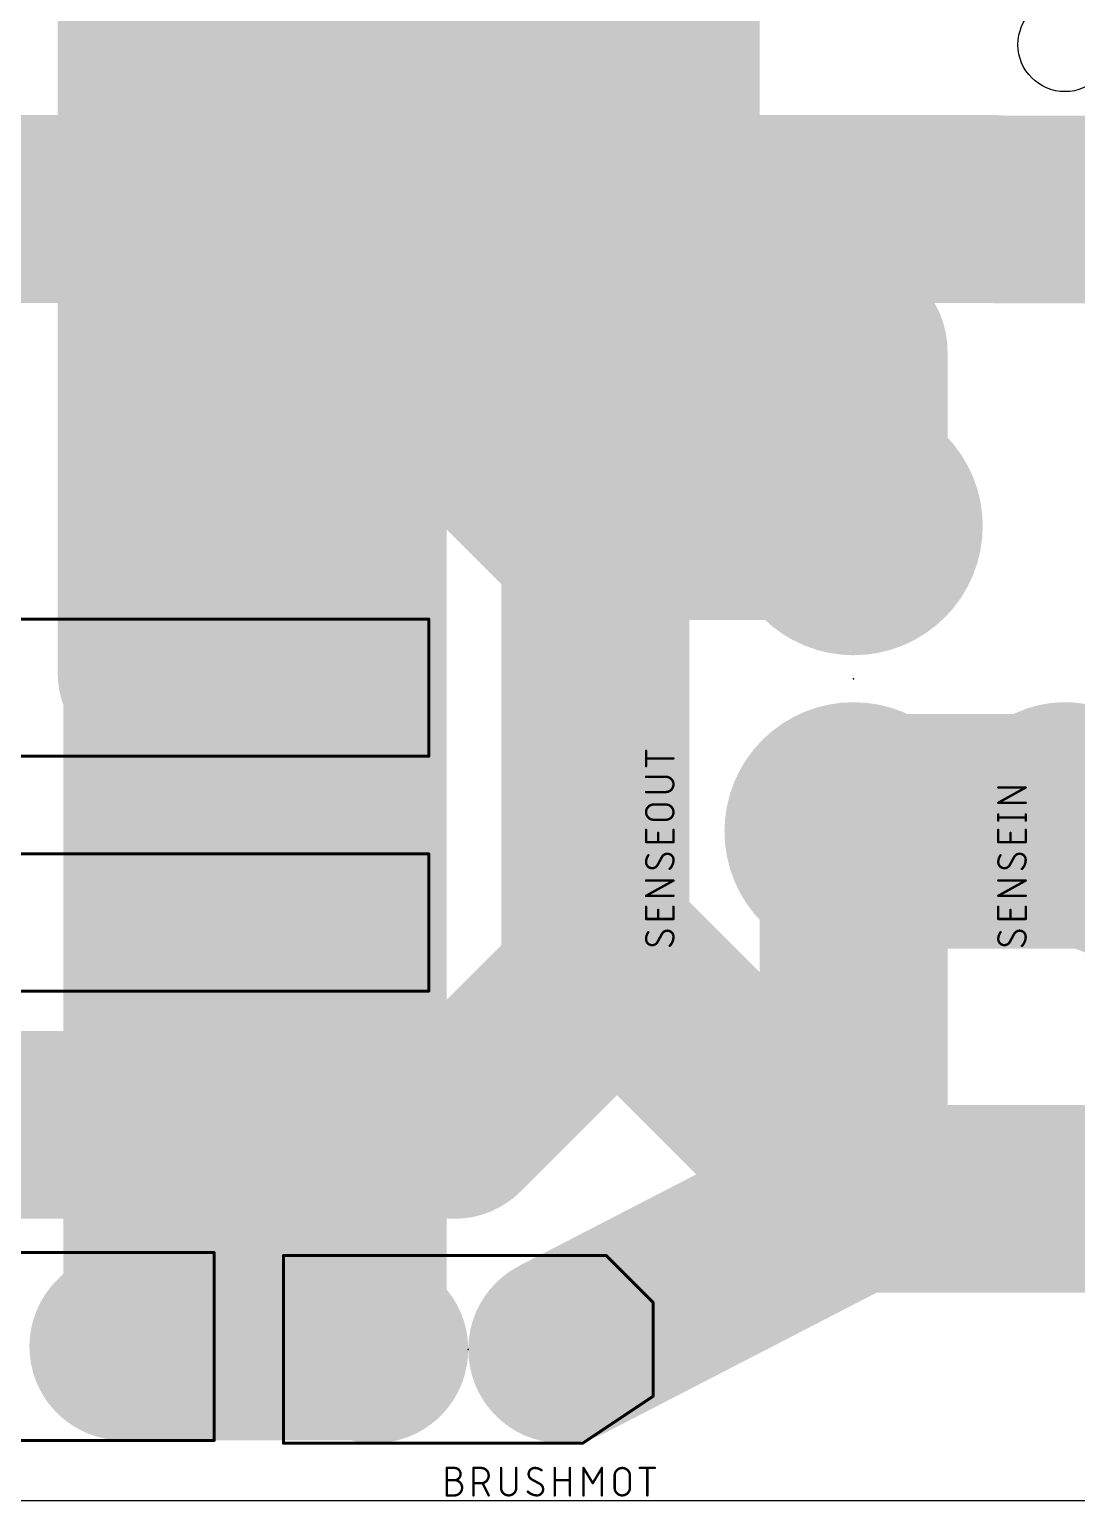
# Model space of a CAD drawing. Extents: x 0 to 150, y 0 to 100.
# Drawn here: x 40.9 to 85.5, y 0 to 62.6 of the extents above; entities that cross this region are included whole.
import ezdxf

# ---------------------------------------------------------------- set-up
doc = ezdxf.new("R2010")
doc.units = 0
for name, color, linetype in [('1', 22, 'CONTINUOUS'), ('16', 175, 'CONTINUOUS'), ('17', 82, 'CONTINUOUS'), ('18', 82, 'CONTINUOUS'), ('20', 30, 'CONTINUOUS'), ('21', 253, 'CONTINUOUS'), ('23', 7, 'CONTINUOUS')]:
    doc.layers.add(name, color=color, linetype=linetype)

# ---------------------------------------------------------------- blocks, each defined once
blk = doc.blocks.new('ROUNDP')
at = {"const_width": 0.5}
blk.add_lwpolyline([(0, -0.25, 1), (0, 0.25, 1), (0, -0.25)], format="xyb", dxfattribs=at)
blk = doc.blocks.new('RECT')
blk.add_solid([(-0.5, -0.5), (0.5, -0.5), (-0.5, 0.5), (0.5, 0.5)])
blk = doc.blocks.new('ROUNDV')
at = {"const_width": 0.5}
blk.add_lwpolyline([(0, -0.25, 1), (0, 0.25, 1), (0, -0.25)], format="xyb", dxfattribs=at)

msp = doc.modelspace()

# ---------------------------------------------------------------- linework, layer by layer
at = {"layer": '1', "const_width": 8}
for points in [[(68, 90.45), (68, 55)], [(68, 55), (31, 55)], [(68, 55), (65, 52)], [(68, 55), (82.0779, 55)], [(82.0779, 55), (82.0939, 54.984)], [(82.0939, 54.984), (106.984, 54.984)], [(65, 52), (65, 23.85)], [(65, 23.85), (76, 12.85)], [(65, 23.85), (65, 22)], [(65, 22), (59, 16)], [(59, 16), (33, 16)]]:
    msp.add_lwpolyline(points, dxfattribs=at)
at = {"layer": '1', "const_width": 4}
for points in [[(68, 57, 1), (68, 53)], [(69.4142, 53.5858, 1), (66.5858, 56.4142)], [(68, 53, 1), (68, 57)], [(83.4921, 56.4142, 1), (80.6637, 53.5858)], [(82.0939, 56.984, 1), (82.0939, 52.984)], [(82.0779, 53, 1), (82.0779, 57)], [(80.6797, 53.5698, 1), (83.5081, 56.3982)], [(66, 55, 1), (70, 55)], [(67, 52, 1), (63, 52)], [(63.5858, 53.4142, 1), (66.4142, 50.5858)], [(66.4142, 25.2642, 1), (63.5858, 22.4358)], [(67, 23.85, 1), (63, 23.85)], [(63, 23.85, 1), (67, 23.85)], [(66.4142, 20.5858, 1), (63.5858, 23.4142)], [(63, 22, 1), (67, 22)], [(59, 14, 1), (59, 18)], [(57.5858, 17.4142, 1), (60.4142, 14.5858)], [(74.5858, 11.4358, 1), (77.4142, 14.2642)]]:
    msp.add_lwpolyline(points, format="xyb", dxfattribs=at)
at = {"layer": '16'}
for points, const_width in [([(51, 38.94), (51, 79)], 8), ([(46.35, 35.29), (46.35, 70.29)], 8.5), ([(54.675, 70.29), (54.675, 51)], 8), ([(76, 48.965), (54.675, 70.29)], 8), ([(74.5, 41.5), (56, 60)], 8), ([(54.675, 51), (54.675, 35.29)], 8), ([(64.175, 41.5), (54.675, 51)], 8), ([(76, 41.5), (76, 48.965)], 8), ([(76, 41.5), (64.175, 41.5)], 8), ([(76, 41.5), (74.5, 41.5)], 8), ([(46.35, 35.29), (51, 38.94)], 8), ([(51, 38.94), (51, 12)], 8), ([(46.35, 35.29), (54.675, 35.29)], 8), ([(46.35, 25.29), (46.35, 35.29)], 8), ([(54.675, 35.29), (54.675, 25.29)], 8), ([(94.56, 25.44), (85, 29)], 10), ([(76, 28.5), (91, 28.5)], 10), ([(76, 12.85), (76, 28.5)], 8), ([(54.675, 25.29), (46.35, 25.29)], 8), ([(46.35, 25.29), (46.35, 8.01)], 8), ([(54.675, 25.29), (54.675, 7.355)], 8), ([(63.59, 6.44), (76, 12.85)], 8), ([(76, 12.85), (92.06, 12.85)], 8), ([(51, 12), (52, 11)], 8), ([(46.35, 8.01), (44.9, 6.56)], 8), ([(54.675, 7.355), (55.59, 6.44)], 8), ([(44.9, 6.56), (55.47, 6.56)], 8), ([(55.47, 6.56), (55.59, 6.44)], 8)]:
    msp.add_lwpolyline(points, dxfattribs=dict(at, const_width=const_width))
for points, const_width in [([(57.4142, 61.4142, 1), (54.5858, 58.5858)], 4), ([(56.675, 51, 1), (52.675, 51)], 4), ([(56.0892, 52.4142, 1), (53.2608, 49.5858)], 4), ([(52.675, 51, 1), (56.675, 51)], 4), ([(78, 48.965, 1), (74, 48.965)], 4), ([(74.5858, 47.5508, 1), (77.4142, 50.3792)], 4), ([(64.175, 43.5, 1), (64.175, 39.5)], 4), ([(74.5, 43.5, 1), (74.5, 39.5)], 4), ([(76, 39.5, 1), (76, 43.5)], 4), ([(76, 39.5, 1), (76, 43.5)], 4), ([(62.7608, 40.0858, 1), (65.5892, 42.9142)], 4), ([(73.0858, 40.0858, 1), (75.9142, 42.9142)], 4), ([(74, 41.5, 1), (78, 41.5)], 4), ([(53, 38.94, 1), (49, 38.94)], 4), ([(52.2349, 37.3668, 1), (49.7651, 40.5132)], 4), ([(49, 38.94, 1), (53, 38.94)], 4), ([(46.35, 37.29, 1), (46.35, 33.29)], 4), ([(48.35, 35.29, 1), (44.35, 35.29)], 4), ([(45.1151, 36.8632, 1), (47.5849, 33.7168)], 4), ([(56.675, 35.29, 1), (52.675, 35.29)], 4), ([(54.675, 33.29, 1), (54.675, 37.29)], 4), ([(44.225, 35.29, 1), (48.475, 35.29)], 4.25), ([(52.675, 35.29, 1), (56.675, 35.29)], 4), ([(85.8724, 31.3428, 1), (84.1276, 26.6572)], 5), ([(76, 31, 1), (76, 26)], 5), ([(78, 28.5, 1), (74, 28.5)], 4), ([(46.35, 27.29, 1), (46.35, 23.29)], 4), ([(48.35, 25.29, 1), (44.35, 25.29)], 4), ([(56.675, 25.29, 1), (52.675, 25.29)], 4), ([(54.675, 23.29, 1), (54.675, 27.29)], 4), ([(44.35, 25.29, 1), (48.35, 25.29)], 4), ([(52.675, 25.29, 1), (56.675, 25.29)], 4), ([(76, 14.85, 1), (76, 10.85)], 4), ([(76.9178, 11.073, 1), (75.0822, 14.627)], 4), ([(52.4142, 13.4142, 1), (49.5858, 10.5858)], 4), ([(50.5858, 9.5858, 1), (53.4142, 12.4142)], 4), ([(74, 12.85, 1), (78, 12.85)], 4), ([(49, 12, 1), (53, 12)], 4), ([(47.7642, 6.5958, 1), (44.9358, 9.4242)], 4), ([(56.0892, 8.7692, 1), (53.2608, 5.9408)], 4), ([(44.9, 8.56, 1), (44.9, 4.56)], 4), ([(56.8842, 7.9742, 1), (54.0558, 5.1458)], 4), ([(55.47, 4.56, 1), (55.47, 8.56)], 4), ([(62.6722, 8.217, 1), (64.5078, 4.663)], 4), ([(43.4858, 7.9742, 1), (46.3142, 5.1458)], 4), ([(44.35, 8.01, 1), (48.35, 8.01)], 4), ([(54.1758, 5.0258, 1), (57.0042, 7.8542)], 4), ([(54.1758, 5.0258, 1), (57.0042, 7.8542)], 4), ([(52.675, 7.355, 1), (56.675, 7.355)], 4)]:
    msp.add_lwpolyline(points, format="xyb", dxfattribs=dict(at, const_width=const_width))
at = {"layer": '20'}
msp.add_line((0, 0), (150, 0), dxfattribs=at)
msp.add_circle((85, 62), 2, dxfattribs=at)
at = {"layer": '21'}
for points, const_width in [([(22.095, 37.54), (57.905, 37.54)], 0.127), ([(57.907, 37.539), (57.907, 31.699)], 0.127), ([(67.1608, 31.2789), (67.1608, 31.928)], 0.1016), ([(22.095, 31.698), (57.905, 31.698)], 0.127), ([(68.3292, 31.6034), (67.1608, 31.6034)], 0.1016), ([(68.0046, 30.8231), (67.1608, 30.8231)], 0.1016), ([(67.1608, 30.174), (68.0046, 30.174)], 0.1016), ([(82.1608, 29.7168), (83.3292, 30.3659)], 0.1016), ([(83.3292, 30.3659), (82.1608, 30.3659)], 0.1016), ([(67.4854, 29.642), (68.0046, 29.642)], 0.1016), ([(83.3292, 29.7168), (82.1608, 29.7168)], 0.1016), ([(68.0046, 28.9929), (67.4854, 28.9929)], 0.1016), ([(82.1608, 28.959), (82.1608, 29.2187)], 0.1016), ([(82.1608, 29.0888), (83.3292, 29.0888)], 0.1016), ([(83.3292, 28.959), (83.3292, 29.2187)], 0.1016), ([(67.1608, 28.0427), (67.1608, 28.5619)], 0.1016), ([(67.6801, 28.0427), (67.6801, 28.4321)], 0.1016), ([(68.3292, 28.5619), (68.3292, 28.0427)], 0.1016), ([(82.1608, 28.0427), (82.1608, 28.5619)], 0.1016), ([(82.6801, 28.0427), (82.6801, 28.4321)], 0.1016), ([(83.3292, 28.5619), (83.3292, 28.0427)], 0.1016), ([(22.095, 27.54), (57.905, 27.54)], 0.127), ([(57.907, 27.539), (57.907, 21.699)], 0.127), ([(68.3292, 28.0427), (67.1608, 28.0427)], 0.1016), ([(83.3292, 28.0427), (82.1608, 28.0427)], 0.1016), ([(67.8424, 27.4167), (67.6476, 27.0597)], 0.1016), ([(82.8424, 27.4167), (82.6476, 27.0597)], 0.1016), ([(67.1608, 25.7544), (68.3292, 26.4035)], 0.1016), ([(68.3292, 26.4035), (67.1608, 26.4035)], 0.1016), ([(82.1608, 25.7544), (83.3292, 26.4035)], 0.1016), ([(83.3292, 26.4035), (82.1608, 26.4035)], 0.1016), ([(68.3292, 25.7544), (67.1608, 25.7544)], 0.1016), ([(83.3292, 25.7544), (82.1608, 25.7544)], 0.1016), ([(67.1608, 24.7661), (67.1608, 25.2853)], 0.1016), ([(67.6801, 24.7661), (67.6801, 25.1555)], 0.1016), ([(68.3292, 25.2853), (68.3292, 24.7661)], 0.1016), ([(82.1608, 24.7661), (82.1608, 25.2853)], 0.1016), ([(82.6801, 24.7661), (82.6801, 25.1555)], 0.1016), ([(83.3292, 25.2853), (83.3292, 24.7661)], 0.1016), ([(68.3292, 24.7661), (67.1608, 24.7661)], 0.1016), ([(83.3292, 24.7661), (82.1608, 24.7661)], 0.1016), ([(67.8424, 24.1401), (67.6476, 23.7831)], 0.1016), ([(82.8424, 24.1401), (82.6476, 23.7831)], 0.1016), ([(22.095, 21.698), (57.905, 21.698)], 0.127), ([(36.0325, 10.56), (48.7675, 10.56)], 0.127), ([(48.7675, 10.56), (48.7675, 2.56)], 0.127), ([(51.7225, 2.44), (51.7225, 10.44)], 0.127), ([(65.4575, 10.44), (51.7225, 10.44)], 0.127), ([(65.4575, 10.44), (67.4575, 8.44)], 0.127), ([(67.4575, 8.44), (67.4575, 4.44)], 0.127), ([(64.4575, 2.44), (67.4575, 4.44)], 0.127), ([(35.0325, 2.56), (48.7675, 2.56)], 0.127), ([(64.4575, 2.44), (51.7225, 2.44)], 0.127), ([(58.6774, 0.2208), (58.6774, 1.3892)], 0.1016), ([(58.6774, 1.3892), (59.002, 1.3892)], 0.1016), ([(59.8109, 0.2208), (59.8109, 1.3892)], 0.1016), ([(59.8109, 1.3892), (60.1354, 1.3892)], 0.1016), ([(60.9846, 1.3892), (60.9846, 0.5454)], 0.1016), ([(61.6337, 0.5454), (61.6337, 1.3892)], 0.1016), ([(63.2706, 0.2208), (63.2706, 1.3892)], 0.1016), ([(63.9197, 1.3892), (63.9197, 0.2208)], 0.1016), ([(64.5011, 0.2208), (64.5011, 1.3892)], 0.1016), ([(64.5011, 1.3892), (64.8906, 0.7401)], 0.1016), ([(64.8906, 0.7401), (65.28, 1.3892)], 0.1016), ([(65.28, 1.3892), (65.28, 0.2208)], 0.1016), ([(66.8901, 1.3892), (67.5392, 1.3892)], 0.1016), ([(67.2146, 0.2208), (67.2146, 1.3892)], 0.1016), ([(58.6774, 0.8699), (59.002, 0.8699)], 0.1016), ([(60.1354, 0.7401), (59.8109, 0.7401)], 0.1016), ([(60.46, 0.2208), (60.2003, 0.7401)], 0.1016), ([(62.6469, 0.7076), (62.2899, 0.9024)], 0.1016), ([(63.2706, 0.8699), (63.9197, 0.8699)], 0.1016), ([(65.8233, 0.5454), (65.8233, 1.0646)], 0.1016), ([(66.4724, 1.0646), (66.4724, 0.5454)], 0.1016), ([(59.002, 0.2208), (58.6774, 0.2208)], 0.1016)]:
    msp.add_lwpolyline(points, dxfattribs=dict(at, const_width=const_width))
for points, const_width in [([(57.9388, 37.539, 1), (57.8753, 37.539)], 0.0635), ([(57.905, 37.5082, 1), (57.905, 37.5718)], 0.0635), ([(67.1862, 31.928, 1), (67.1354, 31.928)], 0.0508), ([(57.8753, 31.699, 1), (57.9388, 31.699)], 0.0635), ([(57.905, 31.6663, 1), (57.905, 31.7297)], 0.0635), ([(67.1608, 31.6288, 1), (67.1608, 31.578)], 0.0508), ([(68.3292, 31.578, 1), (68.3292, 31.6288)], 0.0508), ([(67.1354, 31.2789, 1), (67.1862, 31.2789)], 0.0508), ([(67.1608, 30.8485, 1), (67.1608, 30.7977)], 0.0508), ([(68.0046, 30.174, 1), (68.0046, 30.8231)], 0.1016), ([(68.0046, 30.8485, 1), (68.0046, 30.7977)], 0.0508), ([(68.0046, 30.7977, 1), (68.0046, 30.8485)], 0.0508), ([(67.1608, 30.1994, 1), (67.1608, 30.1486)], 0.0508), ([(68.0046, 30.1994, 1), (68.0046, 30.1486)], 0.0508), ([(68.0046, 30.1486, 1), (68.0046, 30.1994)], 0.0508), ([(82.1608, 30.3913, 1), (82.1608, 30.3405)], 0.0508), ([(83.3415, 30.3437, 1), (83.3169, 30.3881)], 0.0508), ([(83.3292, 30.3405, 1), (83.3292, 30.3913)], 0.0508), ([(67.4854, 29.642, 1), (67.4854, 28.9929)], 0.1016), ([(67.4854, 29.6674, 1), (67.4854, 29.6166)], 0.0508), ([(67.4854, 29.6166, 1), (67.4854, 29.6674)], 0.0508), ([(68.0046, 28.9929, 1), (68.0046, 29.642)], 0.1016), ([(68.0046, 29.6674, 1), (68.0046, 29.6166)], 0.0508), ([(68.0046, 29.6166, 1), (68.0046, 29.6674)], 0.0508), ([(82.1608, 29.7422, 1), (82.1608, 29.6914)], 0.0508), ([(82.1485, 29.739, 1), (82.1731, 29.6946)], 0.0508), ([(83.3292, 29.6914, 1), (83.3292, 29.7422)], 0.0508), ([(67.4854, 29.0183, 1), (67.4854, 28.9675)], 0.0508), ([(67.4854, 28.9675, 1), (67.4854, 29.0183)], 0.0508), ([(68.0046, 29.0183, 1), (68.0046, 28.9675)], 0.0508), ([(68.0046, 28.9675, 1), (68.0046, 29.0183)], 0.0508), ([(82.1862, 29.2187, 1), (82.1354, 29.2187)], 0.0508), ([(82.1608, 29.1142, 1), (82.1608, 29.0634)], 0.0508), ([(82.1354, 28.959, 1), (82.1862, 28.959)], 0.0508), ([(83.3546, 29.2187, 1), (83.3038, 29.2187)], 0.0508), ([(83.3038, 28.959, 1), (83.3546, 28.959)], 0.0508), ([(83.3292, 29.0634, 1), (83.3292, 29.1142)], 0.0508), ([(67.1862, 28.5619, 1), (67.1354, 28.5619)], 0.0508), ([(67.7055, 28.4321, 1), (67.6547, 28.4321)], 0.0508), ([(68.3546, 28.5619, 1), (68.3038, 28.5619)], 0.0508), ([(82.1862, 28.5619, 1), (82.1354, 28.5619)], 0.0508), ([(82.7055, 28.4321, 1), (82.6547, 28.4321)], 0.0508), ([(83.3546, 28.5619, 1), (83.3038, 28.5619)], 0.0508), ([(57.9388, 27.539, 1), (57.8753, 27.539)], 0.0635), ([(57.905, 27.5083, 1), (57.905, 27.5718)], 0.0635), ([(67.1608, 28.0681, 1), (67.1608, 28.0173)], 0.0508), ([(67.1354, 28.0427, 1), (67.1862, 28.0427)], 0.0508), ([(67.6547, 28.0427, 1), (67.7055, 28.0427)], 0.0508), ([(68.0696, 27.5465, 0.2656), (67.8424, 27.4167)], 0.1016), ([(68.3292, 27.2869, 0.4142), (68.0696, 27.5465)], 0.1016), ([(68.0696, 27.5719, 1), (68.0696, 27.5211)], 0.0508), ([(68.0696, 27.5211, 1), (68.0696, 27.5719)], 0.0508), ([(68.3038, 28.0427, 1), (68.3546, 28.0427)], 0.0508), ([(68.3292, 28.0173, 1), (68.3292, 28.0681)], 0.0508), ([(82.1608, 28.0681, 1), (82.1608, 28.0173)], 0.0508), ([(82.1354, 28.0427, 1), (82.1862, 28.0427)], 0.0508), ([(82.6547, 28.0427, 1), (82.7055, 28.0427)], 0.0508), ([(83.0696, 27.5465, 0.2656), (82.8424, 27.4167)], 0.1016), ([(83.3292, 27.2869, 0.4142), (83.0696, 27.5465)], 0.1016), ([(83.0696, 27.5719, 1), (83.0696, 27.5211)], 0.0508), ([(83.0696, 27.5211, 1), (83.0696, 27.5719)], 0.0508), ([(83.3038, 28.0427, 1), (83.3546, 28.0427)], 0.0508), ([(83.3292, 28.0173, 1), (83.3292, 28.0681)], 0.0508), ([(67.2582, 27.4816, 0.1623), (67.1608, 27.1895)], 0.1016), ([(67.1608, 27.1895, 0.4142), (67.4204, 26.9298)], 0.1016), ([(67.1862, 27.1895, 1), (67.1354, 27.1895)], 0.0508), ([(67.1354, 27.1895, 1), (67.1862, 27.1895)], 0.0508), ([(67.2785, 27.4664, 1), (67.2378, 27.4968)], 0.0508), ([(67.4204, 26.9298, 0.2656), (67.6476, 27.0597)], 0.1016), ([(67.4204, 26.9552, 1), (67.4204, 26.9044)], 0.0508), ([(67.4204, 26.9044, 1), (67.4204, 26.9552)], 0.0508), ([(67.6253, 27.0718, 1), (67.6699, 27.0475)], 0.0508), ([(67.6695, 27.0468, 1), (67.6258, 27.0726)], 0.0508), ([(67.8205, 27.4296, 1), (67.8643, 27.4038)], 0.0508), ([(67.8647, 27.4045, 1), (67.8201, 27.4288)], 0.0508), ([(68.1669, 26.8974, 0.2), (68.3292, 27.2869)], 0.1016), ([(68.149, 26.9154, 1), (68.1848, 26.8794)], 0.0508), ([(68.3546, 27.2869, 1), (68.3038, 27.2869)], 0.0508), ([(68.3038, 27.2869, 1), (68.3546, 27.2869)], 0.0508), ([(82.2582, 27.4816, 0.1623), (82.1608, 27.1895)], 0.1016), ([(82.1608, 27.1895, 0.4142), (82.4204, 26.9298)], 0.1016), ([(82.1862, 27.1895, 1), (82.1354, 27.1895)], 0.0508), ([(82.1354, 27.1895, 1), (82.1862, 27.1895)], 0.0508), ([(82.2785, 27.4664, 1), (82.2378, 27.4968)], 0.0508), ([(82.4204, 26.9298, 0.2656), (82.6476, 27.0597)], 0.1016), ([(82.4204, 26.9552, 1), (82.4204, 26.9044)], 0.0508), ([(82.4204, 26.9044, 1), (82.4204, 26.9552)], 0.0508), ([(82.6253, 27.0718, 1), (82.6699, 27.0475)], 0.0508), ([(82.6695, 27.0468, 1), (82.6258, 27.0726)], 0.0508), ([(82.8205, 27.4296, 1), (82.8643, 27.4038)], 0.0508), ([(82.8647, 27.4045, 1), (82.8201, 27.4288)], 0.0508), ([(83.1669, 26.8974, 0.2), (83.3292, 27.2869)], 0.1016), ([(83.149, 26.9154, 1), (83.1848, 26.8794)], 0.0508), ([(83.3546, 27.2869, 1), (83.3038, 27.2869)], 0.0508), ([(83.3038, 27.2869, 1), (83.3546, 27.2869)], 0.0508), ([(67.1608, 26.4289, 1), (67.1608, 26.3781)], 0.0508), ([(68.3415, 26.3813, 1), (68.3169, 26.4257)], 0.0508), ([(68.3292, 26.3781, 1), (68.3292, 26.4289)], 0.0508), ([(82.1608, 26.4289, 1), (82.1608, 26.3781)], 0.0508), ([(83.3415, 26.3813, 1), (83.3169, 26.4257)], 0.0508), ([(83.3292, 26.3781, 1), (83.3292, 26.4289)], 0.0508), ([(67.1608, 25.7798, 1), (67.1608, 25.729)], 0.0508), ([(67.1485, 25.7766, 1), (67.1731, 25.7322)], 0.0508), ([(68.3292, 25.729, 1), (68.3292, 25.7798)], 0.0508), ([(82.1608, 25.7798, 1), (82.1608, 25.729)], 0.0508), ([(82.1485, 25.7766, 1), (82.1731, 25.7322)], 0.0508), ([(83.3292, 25.729, 1), (83.3292, 25.7798)], 0.0508), ([(67.1862, 25.2853, 1), (67.1354, 25.2853)], 0.0508), ([(67.7055, 25.1555, 1), (67.6547, 25.1555)], 0.0508), ([(68.3546, 25.2853, 1), (68.3038, 25.2853)], 0.0508), ([(82.1862, 25.2853, 1), (82.1354, 25.2853)], 0.0508), ([(82.7055, 25.1555, 1), (82.6547, 25.1555)], 0.0508), ([(83.3546, 25.2853, 1), (83.3038, 25.2853)], 0.0508), ([(67.1608, 24.7915, 1), (67.1608, 24.7407)], 0.0508), ([(67.1354, 24.7661, 1), (67.1862, 24.7661)], 0.0508), ([(67.6547, 24.7661, 1), (67.7055, 24.7661)], 0.0508), ([(68.3038, 24.7661, 1), (68.3546, 24.7661)], 0.0508), ([(68.3292, 24.7407, 1), (68.3292, 24.7915)], 0.0508), ([(82.1608, 24.7915, 1), (82.1608, 24.7407)], 0.0508), ([(82.1354, 24.7661, 1), (82.1862, 24.7661)], 0.0508), ([(82.6547, 24.7661, 1), (82.7055, 24.7661)], 0.0508), ([(83.3038, 24.7661, 1), (83.3546, 24.7661)], 0.0508), ([(83.3292, 24.7407, 1), (83.3292, 24.7915)], 0.0508), ([(67.2582, 24.205, 0.1623), (67.1608, 23.9129)], 0.1016), ([(67.1608, 23.9129, 0.4142), (67.4204, 23.6533)], 0.1016), ([(67.1862, 23.9129, 1), (67.1354, 23.9129)], 0.0508), ([(67.1354, 23.9129, 1), (67.1862, 23.9129)], 0.0508), ([(67.2785, 24.1898, 1), (67.2378, 24.2202)], 0.0508), ([(67.4204, 23.6533, 0.2656), (67.6476, 23.7831)], 0.1016), ([(67.6253, 23.7952, 1), (67.6699, 23.7709)], 0.0508), ([(67.6695, 23.7702, 1), (67.6258, 23.796)], 0.0508), ([(68.0696, 24.2699, 0.2656), (67.8424, 24.1401)], 0.1016), ([(67.8205, 24.153, 1), (67.8643, 24.1272)], 0.0508), ([(67.8647, 24.1279, 1), (67.8201, 24.1523)], 0.0508), ([(68.3292, 24.0103, 0.4142), (68.0696, 24.2699)], 0.1016), ([(68.0696, 24.2953, 1), (68.0696, 24.2445)], 0.0508), ([(68.0696, 24.2445, 1), (68.0696, 24.2953)], 0.0508), ([(68.1669, 23.6208, 0.2), (68.3292, 24.0103)], 0.1016), ([(68.3546, 24.0103, 1), (68.3038, 24.0103)], 0.0508), ([(68.3038, 24.0103, 1), (68.3546, 24.0103)], 0.0508), ([(82.2582, 24.205, 0.1623), (82.1608, 23.9129)], 0.1016), ([(82.1608, 23.9129, 0.4142), (82.4204, 23.6533)], 0.1016), ([(82.1862, 23.9129, 1), (82.1354, 23.9129)], 0.0508), ([(82.1354, 23.9129, 1), (82.1862, 23.9129)], 0.0508), ([(82.2785, 24.1898, 1), (82.2378, 24.2202)], 0.0508), ([(82.4204, 23.6533, 0.2656), (82.6476, 23.7831)], 0.1016), ([(82.6253, 23.7952, 1), (82.6699, 23.7709)], 0.0508), ([(82.6695, 23.7702, 1), (82.6258, 23.796)], 0.0508), ([(83.0696, 24.2699, 0.2656), (82.8424, 24.1401)], 0.1016), ([(82.8205, 24.153, 1), (82.8643, 24.1272)], 0.0508), ([(82.8647, 24.1279, 1), (82.8201, 24.1523)], 0.0508), ([(83.3292, 24.0103, 0.4142), (83.0696, 24.2699)], 0.1016), ([(83.0696, 24.2953, 1), (83.0696, 24.2445)], 0.0508), ([(83.0696, 24.2445, 1), (83.0696, 24.2953)], 0.0508), ([(83.1669, 23.6208, 0.2), (83.3292, 24.0103)], 0.1016), ([(83.3546, 24.0103, 1), (83.3038, 24.0103)], 0.0508), ([(83.3038, 24.0103, 1), (83.3546, 24.0103)], 0.0508), ([(67.4204, 23.6787, 1), (67.4204, 23.6279)], 0.0508), ([(67.4204, 23.6279, 1), (67.4204, 23.6787)], 0.0508), ([(68.149, 23.6388, 1), (68.1848, 23.6028)], 0.0508), ([(82.4204, 23.6787, 1), (82.4204, 23.6279)], 0.0508), ([(82.4204, 23.6279, 1), (82.4204, 23.6787)], 0.0508), ([(83.149, 23.6388, 1), (83.1848, 23.6028)], 0.0508), ([(57.8753, 21.699, 1), (57.9388, 21.699)], 0.0635), ([(57.905, 21.6663, 1), (57.905, 21.7297)], 0.0635), ([(48.7993, 10.56, 1), (48.7358, 10.56)], 0.0635), ([(48.7675, 10.5282, 1), (48.7675, 10.5918)], 0.0635), ([(51.7543, 10.44, 1), (51.6908, 10.44)], 0.0635), ([(51.7225, 10.4718, 1), (51.7225, 10.4083)], 0.0635), ([(65.48, 10.4625, 1), (65.435, 10.4175)], 0.0635), ([(65.4575, 10.4083, 1), (65.4575, 10.4718)], 0.0635), ([(67.4893, 8.44, 1), (67.4258, 8.44)], 0.0635), ([(67.435, 8.4175, 1), (67.48, 8.4625)], 0.0635), ([(67.4258, 4.44, 1), (67.4893, 4.44)], 0.0635), ([(67.4751, 4.4136, 1), (67.4399, 4.4664)], 0.0635), ([(48.7358, 2.56, 1), (48.7993, 2.56)], 0.0635), ([(48.7675, 2.5282, 1), (48.7675, 2.5918)], 0.0635), ([(51.7225, 2.4718, 1), (51.7225, 2.4082)], 0.0635), ([(51.6908, 2.44, 1), (51.7543, 2.44)], 0.0635), ([(64.4399, 2.4664, 1), (64.4751, 2.4136)], 0.0635), ([(64.4575, 2.4082, 1), (64.4575, 2.4718)], 0.0635), ([(58.7028, 1.3892, 1), (58.652, 1.3892)], 0.0508), ([(58.6774, 1.4146, 1), (58.6774, 1.3638)], 0.0508), ([(59.002, 0.8699, 1), (59.002, 1.3892)], 0.1016), ([(59.002, 1.4146, 1), (59.002, 1.3638)], 0.0508), ([(59.002, 1.3638, 1), (59.002, 1.4146)], 0.0508), ([(59.8363, 1.3892, 1), (59.7855, 1.3892)], 0.0508), ([(59.8109, 1.4146, 1), (59.8109, 1.3638)], 0.0508), ([(60.1354, 0.7401, 1), (60.1354, 1.3892)], 0.1016), ([(60.1354, 1.4146, 1), (60.1354, 1.3638)], 0.0508), ([(60.1354, 1.3638, 1), (60.1354, 1.4146)], 0.0508), ([(61.01, 1.3892, 1), (60.9592, 1.3892)], 0.0508), ([(61.6591, 1.3892, 1), (61.6083, 1.3892)], 0.0508), ([(62.4197, 1.3892, 0.4142), (62.1601, 1.1296)], 0.1016), ([(62.7118, 1.2918, 0.1623), (62.4197, 1.3892)], 0.1016), ([(62.4197, 1.4146, 1), (62.4197, 1.3638)], 0.0508), ([(62.4197, 1.3638, 1), (62.4197, 1.4146)], 0.0508), ([(62.6966, 1.2715, 1), (62.727, 1.3122)], 0.0508), ([(63.296, 1.3892, 1), (63.2452, 1.3892)], 0.0508), ([(63.9451, 1.3892, 1), (63.8943, 1.3892)], 0.0508), ([(64.5265, 1.3892, 1), (64.4757, 1.3892)], 0.0508), ([(64.5229, 1.4023, 1), (64.4793, 1.3761)], 0.0508), ([(65.3054, 1.3892, 1), (65.2546, 1.3892)], 0.0508), ([(65.3018, 1.3761, 1), (65.2582, 1.4023)], 0.0508), ([(66.4724, 1.0646, 1), (65.8233, 1.0646)], 0.1016), ([(66.8901, 1.4146, 1), (66.8901, 1.3638)], 0.0508), ([(67.24, 1.3892, 1), (67.1892, 1.3892)], 0.0508), ([(67.5392, 1.3638, 1), (67.5392, 1.4146)], 0.0508), ([(58.6774, 0.8953, 1), (58.6774, 0.8445)], 0.0508), ([(59.002, 0.2208, 1), (59.002, 0.8699)], 0.1016), ([(59.002, 0.8953, 1), (59.002, 0.8445)], 0.0508), ([(59.002, 0.8953, 1), (59.002, 0.8445)], 0.0508), ([(59.002, 0.8445, 1), (59.002, 0.8953)], 0.0508), ([(59.8109, 0.7655, 1), (59.8109, 0.7147)], 0.0508), ([(60.1354, 0.7655, 1), (60.1354, 0.7147)], 0.0508), ([(60.1354, 0.7147, 1), (60.1354, 0.7655)], 0.0508), ([(60.2231, 0.7514, 1), (60.1776, 0.7287)], 0.0508), ([(62.1601, 1.1296, 0.2656), (62.2899, 0.9024)], 0.1016), ([(62.1855, 1.1296, 1), (62.1347, 1.1296)], 0.0508), ([(62.1347, 1.1296, 1), (62.1855, 1.1296)], 0.0508), ([(62.302, 0.9247, 1), (62.2777, 0.8801)], 0.0508), ([(62.277, 0.8805, 1), (62.3028, 0.9242)], 0.0508), ([(62.7767, 0.4804, 0.2656), (62.6469, 0.7076)], 0.1016), ([(62.6598, 0.7295, 1), (62.634, 0.6857)], 0.0508), ([(62.6347, 0.6853, 1), (62.6591, 0.7299)], 0.0508), ([(63.2706, 0.8953, 1), (63.2706, 0.8445)], 0.0508), ([(63.9197, 0.8445, 1), (63.9197, 0.8953)], 0.0508), ([(64.8688, 0.7532, 1), (64.9123, 0.727)], 0.0508), ([(64.8688, 0.727, 1), (64.9123, 0.7532)], 0.0508), ([(65.8487, 1.0646, 1), (65.7979, 1.0646)], 0.0508), ([(65.7979, 1.0646, 1), (65.8487, 1.0646)], 0.0508), ([(66.4978, 1.0646, 1), (66.447, 1.0646)], 0.0508), ([(66.447, 1.0646, 1), (66.4978, 1.0646)], 0.0508), ([(58.6774, 0.2462, 1), (58.6774, 0.1954)], 0.0508), ([(58.652, 0.2208, 1), (58.7028, 0.2208)], 0.0508), ([(59.002, 0.2462, 1), (59.002, 0.1954)], 0.0508), ([(59.002, 0.1954, 1), (59.002, 0.2462)], 0.0508), ([(59.7855, 0.2208, 1), (59.8363, 0.2208)], 0.0508), ([(60.4373, 0.2094, 1), (60.4827, 0.2322)], 0.0508), ([(60.9846, 0.5454, 1), (61.6337, 0.5454)], 0.1016), ([(61.01, 0.5454, 1), (60.9592, 0.5454)], 0.0508), ([(60.9592, 0.5454, 1), (61.01, 0.5454)], 0.0508), ([(61.6591, 0.5454, 1), (61.6083, 0.5454)], 0.0508), ([(61.6083, 0.5454, 1), (61.6591, 0.5454)], 0.0508), ([(62.1276, 0.3831, 0.2), (62.5171, 0.2208)], 0.1016), ([(62.1456, 0.401, 1), (62.1096, 0.3652)], 0.0508), ([(62.5171, 0.2208, 0.4142), (62.7767, 0.4804)], 0.1016), ([(62.5171, 0.2462, 1), (62.5171, 0.1954)], 0.0508), ([(62.5171, 0.1954, 1), (62.5171, 0.2462)], 0.0508), ([(62.8021, 0.4804, 1), (62.7513, 0.4804)], 0.0508), ([(62.7513, 0.4804, 1), (62.8021, 0.4804)], 0.0508), ([(63.2452, 0.2208, 1), (63.296, 0.2208)], 0.0508), ([(63.8943, 0.2208, 1), (63.9451, 0.2208)], 0.0508), ([(64.4757, 0.2208, 1), (64.5265, 0.2208)], 0.0508), ([(65.2546, 0.2208, 1), (65.3054, 0.2208)], 0.0508), ([(65.8233, 0.5454, 1), (66.4724, 0.5454)], 0.1016), ([(65.8487, 0.5454, 1), (65.7979, 0.5454)], 0.0508), ([(65.7979, 0.5454, 1), (65.8487, 0.5454)], 0.0508), ([(66.4978, 0.5454, 1), (66.447, 0.5454)], 0.0508), ([(66.447, 0.5454, 1), (66.4978, 0.5454)], 0.0508), ([(67.1892, 0.2208, 1), (67.24, 0.2208)], 0.0508)]:
    msp.add_lwpolyline(points, format="xyb", dxfattribs=dict(at, const_width=const_width))
at = {"layer": '23'}
for p in [(76, 35), (59.59, 6.44)]:
    msp.add_point(p, dxfattribs=at)

# ---------------------------------------------------------------- block references
at = {"layer": '17'}
for p, xscale, yscale, rotation in [((76, 41.5), 11, 11, 90), ((76, 41.5), 11, 11, 90), ((76, 28.5), 11, 11, 90), ((76, 28.5), 11, 11, 90), ((55.59, 6.44), 7, 7, 180), ((55.59, 6.44), 7, 7, 180), ((63.59, 6.44), 7, 7, 180), ((63.59, 6.44), 7, 7, 180)]:
    msp.add_blockref('ROUNDP', p, dxfattribs=dict(at, xscale=xscale, yscale=yscale, rotation=rotation))
for p, xscale, yscale in [((46.35, 35.29), 4.876, 4.876), ((46.35, 35.29), 4.876, 4.876), ((54.675, 35.29), 4.876, 4.876), ((54.675, 35.29), 4.876, 4.876), ((46.35, 25.29), 4.876, 4.876), ((46.35, 25.29), 4.876, 4.876), ((54.675, 25.29), 4.876, 4.876), ((54.675, 25.29), 4.876, 4.876), ((44.9, 6.56), 7, 7), ((44.9, 6.56), 7, 7)]:
    msp.add_blockref('ROUNDP', p, dxfattribs=dict(at, xscale=xscale, yscale=yscale))
at = {"layer": '18', "xscale": 3, "yscale": 3}
msp.add_blockref('ROUNDV', (76, 12.85), dxfattribs=at)
msp.add_blockref('ROUNDV', (76, 12.85), dxfattribs=at)
at = {"layer": '21', "yscale": 2, "rotation": 90}
msp.add_blockref('RECT', (76, 49), dxfattribs=at)
at = {"layer": '21', "xscale": 2, "yscale": 0.5, "rotation": 90}
msp.add_blockref('RECT', (75.75, 49), dxfattribs=at)
at = {"layer": '21', "xscale": 2, "rotation": 90}
for p in [(76, 49), (76, 21)]:
    msp.add_blockref('RECT', p, dxfattribs=at)

doc.saveas('drawing.dxf')
